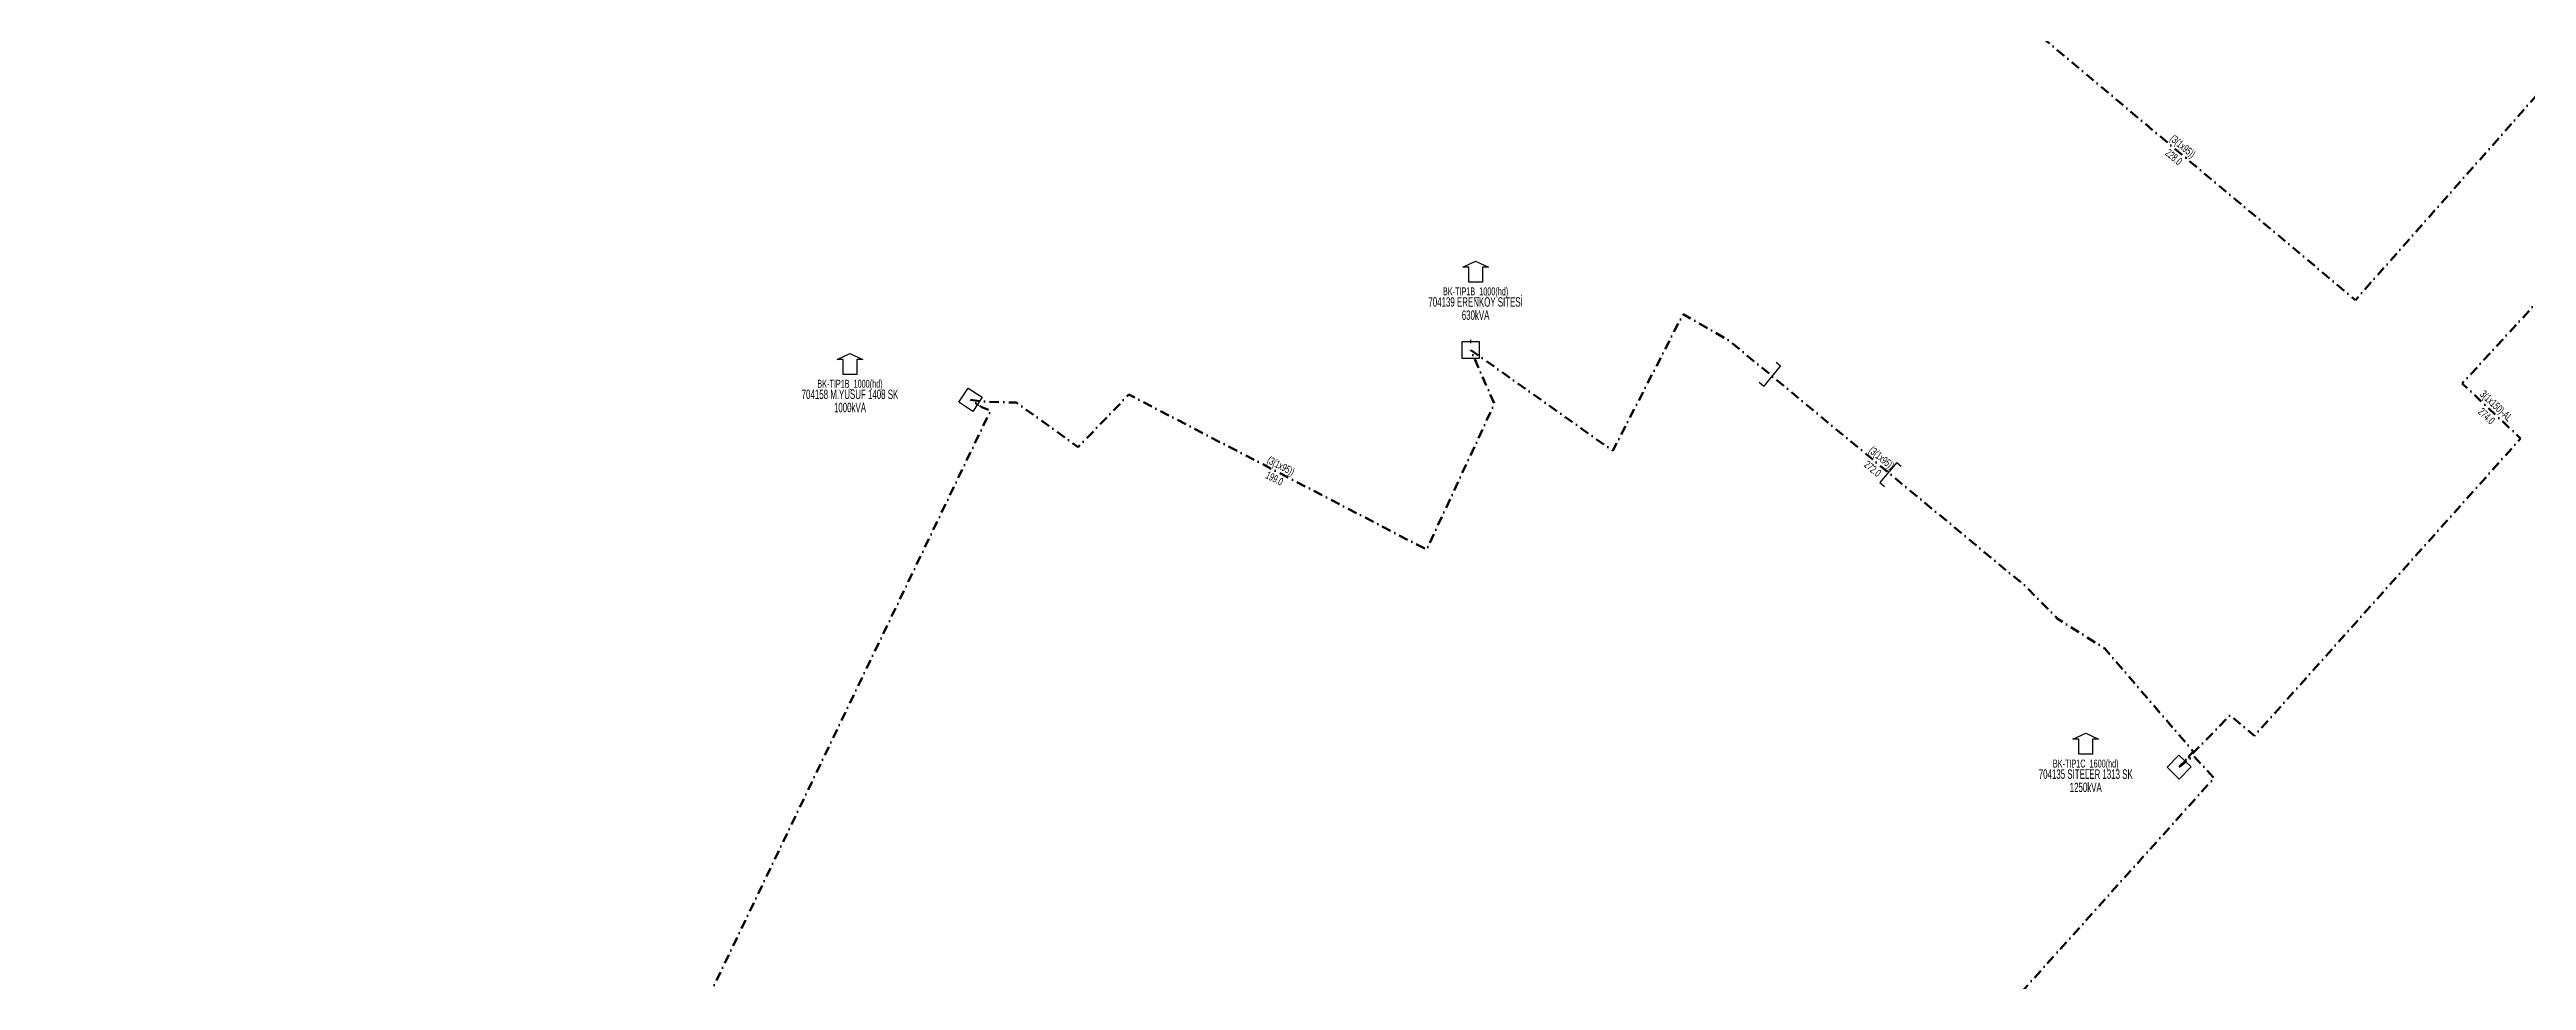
# Model space of a CAD drawing. Header units: millimetres. Extents: x 554556 to 559004, y 4084130 to 4087120.
# Drawn here: x 555856 to 556513, y 4085152 to 4085399 of the extents above; entities that cross this region are included whole.
import ezdxf
from ezdxf.enums import TextEntityAlignment as Align

# ---------------------------------------------------------------- set-up
doc = ezdxf.new("R2010")
doc.units = ezdxf.units.MM
doc.linetypes.add('DASHDOT', pattern=[5, 2.5, -1.25, 0, -1.25])
for name, color, linetype, lineweight in [('HAT_OG_YERALTI_MEVCUT', 48, 'DASHDOT', 70), ('HAT_OG_YERALTI_YENI', 1, 'DASHDOT', 70), ('TRAFO_MEVCUT', 5, 'Continuous', 30)]:
    doc.layers.add(name, color=color, linetype=linetype, lineweight=lineweight)
doc.layers.add('NIA_OG', color=6, linetype='Continuous')
doc.styles.get("Standard").update_dxf_attribs({"font": 'Arial'})

# ---------------------------------------------------------------- blocks, each defined once
blk = doc.blocks.new('OG_NIA', base_point=(-43.6726, 128.9236))
at = {"layer": 'NIA_OG'}
for p, q in [((-43.672618, 132.403582), (-45.232618, 132.403582)), ((-43.672618, 125.443582), (-43.672618, 132.403582)), ((-43.672618, 125.443582), (-45.232618, 125.443582))]:
    blk.add_line(p, q, dxfattribs=at)
blk = doc.blocks.new('MEV_BINA_KARE')
at = {"layer": 'TRAFO_MEVCUT', "linetype": 'Continuous'}
for p, q in [((-2.25, -2.25), (-2.25, 2.25)), ((-2.25, 2.25), (2.25, 2.25)), ((0, 1.8), (0, 2.7)), ((2.25, 2.25), (2.25, -2.25)), ((2.25, -2.25), (-2.25, -2.25))]:
    blk.add_line(p, q, dxfattribs=at)
blk = doc.blocks.new('MEV_BETKOSK')
at = {"layer": 'TRAFO_MEVCUT', "linetype": 'Continuous'}
for p, q in [((-3.4, 2), (0, 3.6)), ((-1.8, 2), (-3.4, 2)), ((-1.8, -2), (-1.8, 2)), ((0, 3.6), (3.4, 2)), ((3.4, 2), (1.8, 2)), ((1.8, 2), (1.8, -2)), ((1.8, -2), (-1.8, -2))]:
    blk.add_line(p, q, dxfattribs=at)

msp = doc.modelspace()

# ---------------------------------------------------------------- linework, layer by layer
at = {"layer": 'HAT_OG_YERALTI_MEVCUT', "flags": 128}
for points in [[(556364.911, 4085425.255), (556362.598715, 4085416.874767), (556373.970654, 4085410.924835), (556467.872873, 4085332.166212), (556521.258675, 4085392.464225), (556523.3, 4085395.417)], [(556233.272, 4085318.93), (556270.944076, 4085292.23099), (556289.61044, 4085328.432424), (556301.828424, 4085321.418396), (556380.286781, 4085256.389335), (556388.771492, 4085247.791495), (556401.441994, 4085239.759302), (556424.89761, 4085212.4527), (556421.11, 4085208.357)], [(556100.618, 4085305.753), (556103.695441, 4085305.298308), (556112.80965, 4085304.989351), (556129.184332, 4085293.197521), (556142.617347, 4085307.120772), (556221.578331, 4085266.015175), (556239.55008, 4085304.635318), (556233.272, 4085318.93)], [(555182.49362, 4085030.976931), (555176.023112, 4085038.932377), (555244.434414, 4085147.654527), (555315.96754, 4085103.970175), (555359.105837, 4085085.404326), (555442.65216, 4085076.121401), (555442.106106, 4085022.062016), (555589.540793, 4085010.048819), (555587.356575, 4084945.6144), (555649.060722, 4084908.482701), (555677.455551, 4084946.706509), (555765.702877, 4084841.99032), (555841.604438, 4084748.615018), (555928.973141, 4084934.819567), (556105.938629, 4085302.856894), (556103.676866, 4085303.826221), (556100.618, 4085305.753)], [(556421.11, 4085208.357), (556424.949272, 4085211.340199), (556430.3908, 4085205.457466), (556301.561188, 4085062.184849), (556315.249855, 4085049.288089), (556297.299989, 4085029.860272)]]:
    msp.add_lwpolyline(points, dxfattribs=at)
at = {"layer": 'HAT_OG_YERALTI_YENI', "flags": 128}
msp.add_lwpolyline([(556421.11, 4085208.357), (556434.661602, 4085222.074144), (556441.08124, 4085216.631407), (556511.694515, 4085295.51028), (556496.210835, 4085310.074137), (556548.615424, 4085367.051334), (556521.020748, 4085391.120024), (556523.3, 4085395.417)], dxfattribs=at)

# ---------------------------------------------------------------- block references
at = {"layer": 'NIA_OG'}
for p, rotation in [((556313.211426, 4085311.983762), 320.346859), ((556344.008294, 4085286.458228), 140.346859)]:
    msp.add_blockref('OG_NIA', p, dxfattribs=dict(at, rotation=rotation))
at = {"layer": 'TRAFO_MEVCUT'}
for name, p in [('MEV_BETKOSK', (556234.569732, 4085338.937608)), ('MEV_BETKOSK', (556068.673069, 4085314.44766)), ('MEV_BINA_KARE', (556233.272, 4085318.93)), ('MEV_BETKOSK', (556396.367869, 4085213.738104))]:
    msp.add_blockref(name, p, dxfattribs=at)
for p, rotation in [((556100.618, 4085305.753), 236.729756), ((556421.11, 4085208.357), 315.61606)]:
    msp.add_blockref('MEV_BINA_KARE', p, dxfattribs=dict(at, rotation=rotation))

# ---------------------------------------------------------------- texts
at = {"layer": 'HAT_OG_YERALTI_MEVCUT', "lineweight": 30, "width": 0.53}
for s, rotation, p in [('228.0', 320.012425, (556420.375535, 4085370.894267)), ('199.0', 332.499366, (556181.705344, 4085285.814019)), ('272.0', 320.346859, (556340.515185, 4085288.249432))]:
    msp.add_text(s, height=2.05, rotation=rotation, dxfattribs=at).set_placement(p, align=Align.TOP_CENTER)
for rotation, p in [(320.012425, (556421.467992, 4085372.19678)), (320.346859, (556341.60002, 4085289.558299)), (332.499366, (556182.490333, 4085287.321929))]:
    msp.add_text('(3(1x95))', height=2.05, rotation=rotation, dxfattribs=at).set_placement(p, align=Align.CENTER)
at = {"layer": 'HAT_OG_YERALTI_YENI', "lineweight": 30, "width": 0.53}
msp.add_text('3(1x150)-AL', height=2.05, rotation=316.753405, dxfattribs=at).set_placement((556504.535044, 4085303.411358), align=Align.CENTER)
msp.add_text('274.0', height=2.05, rotation=316.753405, dxfattribs=at).set_placement((556503.370306, 4085302.173059), align=Align.TOP_CENTER)
at = {"layer": 'TRAFO_MEVCUT', "width": 0.6}
for s, height, p in [('704139 ERENKÖY SİTESİ', 2.5, (556234.569732, 4085330.437608)), ('BK-TIP1B_1000(hd)', 2.1, (556234.569732, 4085333.437608)), ('630kVA', 2.5, (556234.569732, 4085326.937608)), ('BK-TIP1B_1000(hd)', 2.1, (556068.673069, 4085308.94766)), ('704158 M.YUSUF 1408 SK', 2.5, (556068.673069, 4085305.94766)), ('1000kVA', 2.5, (556068.673069, 4085302.44766)), ('704135 SİTELER 1313 SK', 2.5, (556396.367869, 4085205.238104)), ('BK-TIP1C_1600(hd)', 2.1, (556396.367869, 4085208.238104)), ('1250kVA', 2.5, (556396.367869, 4085201.738104))]:
    msp.add_text(s, height=height, dxfattribs=at).set_placement(p, align=Align.CENTER)

doc.saveas('drawing.dxf')
